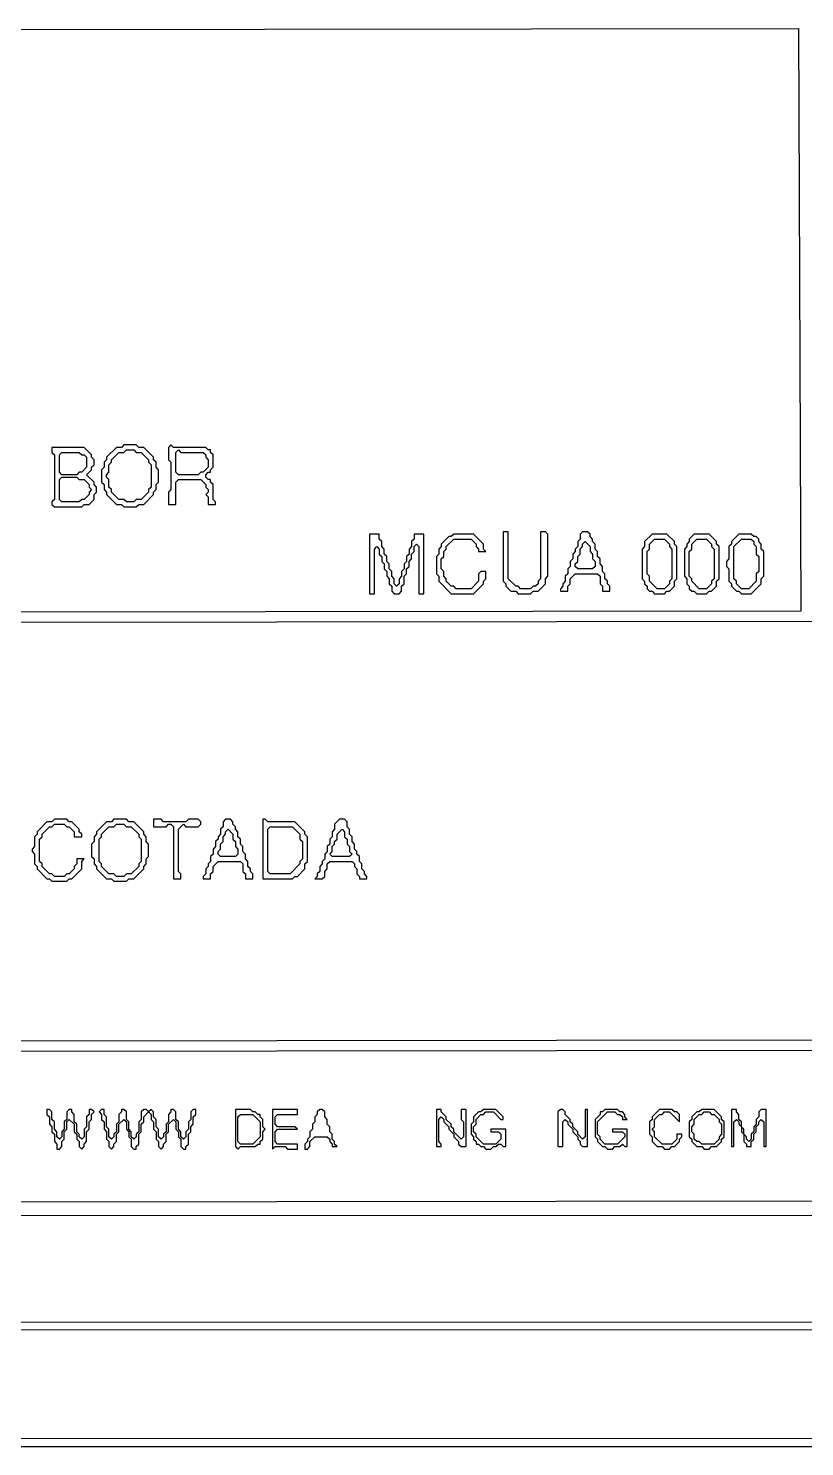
# Model space of a CAD drawing. Extents: x 17 to 323, y -435 to -5.
# Drawn here: x 254.4 to 285.6, y -434.9 to -377.7 of the extents above; entities that cross this region are included whole.
import ezdxf

# ---------------------------------------------------------------- set-up
doc = ezdxf.new("R2010")
doc.units = 0

msp = doc.modelspace()

# ---------------------------------------------------------------- linework, layer by layer
at = {"layer": 'CONTOURS'}
for p, q in [((208.8, -377.8), (285.4, -377.7)), ((285.4, -377.7), (285.5, -401.2)), ((255.3, -394.6), (255.3, -394.8)), ((256.6, -394.6), (255.3, -394.6)), ((256.9, -394.9), (256.6, -394.6)), ((257.9, -394.6), (257.5, -395)), ((258.1, -394.6), (257.9, -394.6)), ((258.2, -394.5), (258.1, -394.6)), ((258.7, -394.5), (258.2, -394.5)), ((258.8, -394.6), (258.7, -394.5)), ((259, -394.6), (258.8, -394.6)), ((259.4, -395), (259, -394.6)), ((260.1, -394.5), (260, -394.6)), ((260, -394.6), (260, -395.1)), ((260.2, -394.6), (260.1, -394.5)), ((261.5, -394.6), (260.2, -394.6)), ((261.6, -394.7), (261.5, -394.6)), ((255.3, -394.8), (255.4, -394.9)), ((255.4, -394.9), (255.4, -396.7)), ((255.6, -394.9), (255.7, -394.8)), ((255.6, -395.6), (255.6, -394.9)), ((255.7, -394.8), (256.4, -394.8)), ((256.4, -394.8), (256.5, -394.9)), ((256.5, -394.9), (256.6, -394.9)), ((256.6, -394.9), (256.7, -395)), ((256.7, -395), (256.7, -395.4)), ((256.9, -395), (256.9, -394.9)), ((257, -395.1), (256.9, -395)), ((257, -395.3), (257, -395.1)), ((257.5, -395.1), (257.4, -395.2)), ((257.4, -395.2), (257.4, -395.4)), ((257.5, -395), (257.5, -395.1)), ((257.6, -395.3), (257.7, -395.2)), ((257.7, -395.1), (258, -394.8)), ((257.7, -395.2), (257.7, -395.1)), ((258, -394.8), (258.2, -394.8)), ((258.2, -394.8), (258.3, -394.7)), ((258.3, -394.7), (258.6, -394.7)), ((258.6, -394.7), (258.7, -394.8)), ((258.7, -394.8), (258.9, -394.8)), ((258.9, -394.8), (259.2, -395.1)), ((259.2, -395.1), (259.2, -395.2)), ((259.2, -395.2), (259.3, -395.3)), ((259.4, -395.1), (259.4, -395)), ((259.5, -395.2), (259.4, -395.1)), ((259.5, -395.4), (259.5, -395.2)), ((260, -395.1), (260.1, -395.2)), ((260.1, -395.2), (260.1, -396.3)), ((260.3, -394.8), (260.4, -394.7)), ((260.3, -395.6), (260.3, -394.8)), ((260.4, -394.7), (260.5, -394.8)), ((260.5, -394.8), (261.4, -394.8)), ((261.4, -394.8), (261.5, -394.9)), ((261.5, -394.9), (261.5, -395)), ((261.5, -395), (261.6, -395.1)), ((261.7, -394.7), (261.6, -394.7)), ((261.6, -395.1), (261.6, -395.4)), ((261.7, -394.8), (261.7, -394.7)), ((261.8, -394.9), (261.7, -394.8)), ((261.8, -395.4), (261.8, -394.9)), ((255.7, -395.7), (255.6, -395.6)), ((255.6, -395.9), (255.7, -395.8)), ((256.3, -395.7), (255.7, -395.7)), ((255.7, -395.8), (256.3, -395.8)), ((256.4, -395.6), (256.3, -395.7)), ((256.3, -395.8), (256.4, -395.9)), ((256.5, -395.6), (256.4, -395.6)), ((256.7, -395.4), (256.5, -395.6)), ((256.7, -395.7), (256.9, -395.5)), ((257, -396), (256.7, -395.7)), ((256.9, -395.4), (257, -395.3)), ((256.9, -395.5), (256.9, -395.4)), ((257.4, -395.4), (257.3, -395.5)), ((257.3, -395.5), (257.3, -396)), ((257.5, -395.7), (257.6, -395.6)), ((257.5, -395.8), (257.5, -395.7)), ((257.6, -395.9), (257.5, -395.8)), ((257.6, -395.6), (257.6, -395.3)), ((259.3, -395.3), (259.3, -396.2)), ((259.6, -395.5), (259.5, -395.4)), ((259.6, -396), (259.6, -395.5)), ((260.4, -395.7), (260.3, -395.6)), ((261.2, -395.7), (260.4, -395.7)), ((261.3, -395.6), (261.2, -395.7)), ((261.4, -395.6), (261.3, -395.6)), ((261.6, -395.4), (261.4, -395.6)), ((261.5, -395.7), (261.6, -395.6)), ((261.5, -395.8), (261.5, -395.7)), ((261.6, -395.9), (261.5, -395.8)), ((261.6, -395.6), (261.7, -395.6)), ((261.7, -395.5), (261.8, -395.4)), ((261.7, -395.6), (261.7, -395.5)), ((255.6, -396.7), (255.6, -395.9)), ((256.4, -395.9), (256.6, -395.9)), ((256.6, -395.9), (256.8, -396.1)), ((256.8, -396.1), (256.8, -396.2)), ((256.8, -396.2), (256.9, -396.3)), ((256.9, -396.3), (256.8, -396.4)), ((257, -396.1), (257, -396)), ((257.1, -396.2), (257, -396.1)), ((257.1, -396.4), (257.1, -396.2)), ((257.3, -396), (257.4, -396.1)), ((257.4, -396.1), (257.4, -396.3)), ((257.4, -396.3), (257.5, -396.4)), ((257.6, -396.2), (257.6, -395.9)), ((257.7, -396.3), (257.6, -396.2)), ((257.7, -396.4), (257.7, -396.3)), ((259.3, -396.2), (259.2, -396.3)), ((259.2, -396.3), (259.2, -396.4)), ((259.4, -396.4), (259.5, -396.3)), ((259.5, -396.1), (259.6, -396)), ((259.5, -396.3), (259.5, -396.1)), ((260.1, -396.3), (260, -396.4)), ((260.3, -396), (260.4, -395.9)), ((260.3, -396.9), (260.3, -396)), ((260.4, -395.9), (261.3, -395.9)), ((261.3, -395.9), (261.5, -396.1)), ((261.5, -396.1), (261.5, -396.2)), ((261.5, -396.2), (261.6, -396.3)), ((261.7, -395.9), (261.6, -395.9)), ((261.6, -396.3), (261.6, -396.4)), ((261.7, -396), (261.7, -395.9)), ((261.8, -396.1), (261.7, -396)), ((261.8, -396.7), (261.8, -396.1)), ((255.4, -396.7), (255.3, -396.8)), ((255.3, -396.8), (255.3, -396.9)), ((255.3, -396.9), (255.4, -397)), ((255.7, -396.8), (255.6, -396.7)), ((256.4, -396.8), (255.7, -396.8)), ((256.5, -396.7), (256.4, -396.8)), ((256.6, -396.7), (256.5, -396.7)), ((256.5, -397), (256.6, -396.9)), ((256.8, -396.5), (256.6, -396.7)), ((256.6, -396.9), (256.8, -396.9)), ((256.8, -396.4), (256.8, -396.5)), ((256.8, -396.9), (257, -396.7)), ((257, -396.5), (257.1, -396.4)), ((257, -396.7), (257, -396.5)), ((257.5, -396.4), (257.5, -396.5)), ((257.5, -396.5), (257.9, -396.9)), ((258, -396.7), (257.7, -396.4)), ((257.9, -396.9), (258.1, -396.9)), ((258.2, -396.7), (258, -396.7)), ((258.1, -396.9), (258.2, -397)), ((258.3, -396.8), (258.2, -396.7)), ((258.6, -396.8), (258.3, -396.8)), ((258.7, -396.7), (258.6, -396.8)), ((258.9, -396.7), (258.7, -396.7)), ((258.7, -397), (258.8, -396.9)), ((258.8, -396.9), (259, -396.9)), ((259.2, -396.4), (258.9, -396.7)), ((259, -396.9), (259.4, -396.5)), ((259.4, -396.5), (259.4, -396.4)), ((260, -396.4), (260, -396.9)), ((260, -396.9), (260.3, -396.9)), ((261.6, -396.4), (261.5, -396.5)), ((261.5, -396.5), (261.6, -396.6)), ((261.6, -396.6), (261.6, -396.9)), ((261.6, -396.9), (261.9, -396.9)), ((261.9, -396.8), (261.8, -396.7)), ((261.9, -396.9), (261.9, -396.8)), ((255.4, -397), (256.5, -397)), ((258.2, -397), (258.7, -397)), ((268.1, -398.1), (268.1, -400.5)), ((268.5, -398.1), (268.1, -398.1)), ((268.5, -398.3), (268.5, -398.1)), ((270.3, -398.1), (269.9, -398.1)), ((269.9, -398.1), (269.9, -398.3)), ((270.3, -400.5), (270.3, -398.1)), ((271.5, -398.1), (271.4, -398.2)), ((272.3, -398.1), (271.5, -398.1)), ((272.7, -398.5), (272.3, -398.1)), ((273.5, -398), (273.5, -400)), ((273.7, -398), (273.5, -398)), ((273.7, -399.9), (273.7, -398)), ((275.2, -398), (275, -398)), ((275, -398), (275, -399.9)), ((275.3, -398.1), (275.2, -398)), ((275.3, -399.8), (275.3, -398.1)), ((276.7, -398), (276.6, -398.1)), ((276.6, -398.1), (276.6, -398.3)), ((276.9, -398), (276.7, -398)), ((277, -398.1), (276.9, -398)), ((277, -398.2), (277, -398.1)), ((279.5, -398.1), (279.2, -398.4)), ((280.1, -398.1), (279.5, -398.1)), ((280.4, -398.4), (280.1, -398.1)), ((281.2, -398.1), (281, -398.3)), ((281.8, -398.1), (281.2, -398.1)), ((282.1, -398.4), (281.8, -398.1)), ((283, -398.1), (282.7, -398.4)), ((283.5, -398.1), (283, -398.1)), ((283.6, -398.2), (283.5, -398.1)), ((268.3, -398.7), (268.4, -398.6)), ((268.4, -398.6), (268.5, -398.7)), ((268.6, -398.4), (268.5, -398.3)), ((268.6, -398.6), (268.6, -398.4)), ((268.7, -398.7), (268.6, -398.6)), ((269.8, -398.6), (269.7, -398.7)), ((269.9, -398.3), (269.8, -398.4)), ((269.8, -398.4), (269.8, -398.6)), ((269.9, -398.6), (270, -398.5)), ((269.9, -398.8), (269.9, -398.6)), ((270, -398.5), (270.1, -398.6)), ((270.1, -398.6), (270.1, -400.5)), ((271, -398.6), (270.9, -398.7)), ((271.3, -398.2), (271, -398.5)), ((271, -398.5), (271, -398.6)), ((271.2, -398.6), (271.5, -398.3)), ((271.2, -398.7), (271.2, -398.6)), ((271.4, -398.2), (271.3, -398.2)), ((271.5, -398.3), (272.2, -398.3)), ((272.2, -398.3), (272.4, -398.5)), ((272.4, -398.5), (272.4, -398.6)), ((272.4, -398.6), (272.5, -398.7)), ((272.7, -398.7), (272.7, -398.5)), ((276.5, -398.6), (276.4, -398.7)), ((276.6, -398.3), (276.5, -398.4)), ((276.5, -398.4), (276.5, -398.6)), ((276.6, -398.7), (276.7, -398.6)), ((276.7, -398.5), (276.8, -398.4)), ((276.7, -398.6), (276.7, -398.5)), ((276.8, -398.4), (277, -398.6)), ((277.1, -398.3), (277, -398.2)), ((277, -398.6), (277, -398.8)), ((277.1, -398.4), (277.1, -398.3)), ((277.2, -398.5), (277.1, -398.4)), ((277.2, -398.7), (277.2, -398.5)), ((279.2, -398.6), (279.1, -398.7)), ((279.2, -398.4), (279.2, -398.6)), ((279.4, -398.5), (279.6, -398.3)), ((279.4, -398.7), (279.4, -398.5)), ((279.6, -398.3), (280, -398.3)), ((280, -398.3), (280.2, -398.5)), ((280.2, -398.5), (280.2, -398.6)), ((280.2, -398.6), (280.3, -398.7)), ((280.4, -398.5), (280.4, -398.4)), ((280.5, -398.6), (280.4, -398.5)), ((280.5, -399.9), (280.5, -398.6)), ((280.9, -398.6), (280.8, -398.7)), ((281, -398.4), (280.9, -398.5)), ((280.9, -398.5), (280.9, -398.6)), ((281, -398.3), (281, -398.4)), ((281.1, -398.5), (281.3, -398.3)), ((281.1, -398.7), (281.1, -398.5)), ((281.3, -398.3), (281.7, -398.3)), ((281.7, -398.3), (281.9, -398.5)), ((281.9, -398.5), (281.9, -398.6)), ((281.9, -398.6), (282, -398.7)), ((282.1, -398.5), (282.1, -398.4)), ((282.2, -398.6), (282.1, -398.5)), ((282.2, -399.9), (282.2, -398.6)), ((282.7, -398.5), (282.6, -398.6)), ((282.6, -398.6), (282.6, -399.1)), ((282.7, -398.4), (282.7, -398.5)), ((282.8, -398.6), (283.1, -398.3)), ((282.8, -399.9), (282.8, -398.6)), ((283.1, -398.3), (283.5, -398.3)), ((283.5, -398.3), (283.6, -398.4)), ((283.7, -398.2), (283.6, -398.2)), ((283.6, -398.4), (283.6, -398.5)), ((283.6, -398.5), (283.7, -398.6)), ((283.8, -398.3), (283.7, -398.2)), ((283.7, -398.6), (283.7, -398.9)), ((283.8, -398.4), (283.8, -398.3)), ((283.9, -398.5), (283.8, -398.4)), ((283.9, -398.7), (283.9, -398.5)), ((268.3, -400.5), (268.3, -398.7)), ((268.5, -398.7), (268.5, -398.9)), ((268.5, -398.9), (268.6, -399)), ((268.6, -399), (268.6, -399.2)), ((268.6, -399.2), (268.7, -399.3)), ((268.7, -398.9), (268.7, -398.7)), ((268.8, -399), (268.7, -398.9)), ((268.8, -399.2), (268.8, -399)), ((268.9, -399.3), (268.8, -399.2)), ((269.6, -399.2), (269.5, -399.3)), ((269.7, -398.9), (269.6, -399)), ((269.6, -399), (269.6, -399.2)), ((269.7, -398.7), (269.7, -398.9)), ((269.7, -399.2), (269.8, -399.1)), ((269.7, -399.4), (269.7, -399.2)), ((269.8, -398.9), (269.9, -398.8)), ((269.8, -399.1), (269.8, -398.9)), ((270.9, -398.9), (270.8, -399)), ((270.8, -399), (270.8, -399.7)), ((270.9, -398.7), (270.9, -398.9)), ((271, -399.1), (271.1, -399)), ((271, -399.5), (271, -399.1)), ((271.1, -398.8), (271.2, -398.7)), ((271.1, -399), (271.1, -398.8)), ((272.5, -398.7), (272.5, -398.8)), ((272.5, -398.8), (272.8, -398.8)), ((272.8, -398.8), (272.7, -398.7)), ((276.3, -399.1), (276.2, -399.2)), ((276.2, -399.2), (276.2, -399.4)), ((276.4, -398.8), (276.3, -398.9)), ((276.3, -398.9), (276.3, -399.1)), ((276.4, -398.7), (276.4, -398.8)), ((276.4, -399.3), (276.5, -399.2)), ((276.5, -399), (276.6, -398.9)), ((276.5, -399.2), (276.5, -399)), ((276.6, -398.9), (276.6, -398.7)), ((277, -398.8), (277.1, -398.9)), ((277.1, -398.9), (277.1, -399.1)), ((277.1, -399.1), (277.2, -399.2)), ((277.3, -398.8), (277.2, -398.7)), ((277.2, -399.2), (277.2, -399.4)), ((277.3, -399), (277.3, -398.8)), ((277.4, -399.1), (277.3, -399)), ((277.4, -399.3), (277.4, -399.1)), ((279.1, -398.7), (279.1, -399.9)), ((279.3, -398.8), (279.4, -398.7)), ((279.3, -399.7), (279.3, -398.8)), ((280.3, -398.7), (280.3, -399.9)), ((280.8, -398.7), (280.8, -399.8)), ((281, -398.8), (281.1, -398.7)), ((281, -399.8), (281, -398.8)), ((282, -398.7), (282, -399.9)), ((282.6, -399.1), (282.5, -399.2)), ((282.5, -399.2), (282.5, -399.4)), ((283.7, -398.9), (283.8, -399)), ((283.8, -399), (283.8, -399.6)), ((284, -398.8), (283.9, -398.7)), ((284, -399.8), (284, -398.8)), ((268.7, -399.3), (268.7, -399.5)), ((268.7, -399.5), (268.8, -399.6)), ((268.8, -399.6), (268.8, -399.8)), ((268.8, -399.8), (268.9, -399.9)), ((268.9, -399.5), (268.9, -399.3)), ((269, -399.6), (268.9, -399.5)), ((269, -399.8), (269, -399.6)), ((269.1, -399.9), (269, -399.8)), ((269.4, -399.8), (269.3, -399.9)), ((269.5, -399.5), (269.4, -399.6)), ((269.4, -399.6), (269.4, -399.8)), ((269.5, -399.3), (269.5, -399.5)), ((269.5, -399.8), (269.6, -399.7)), ((269.5, -400.1), (269.5, -399.8)), ((269.6, -399.5), (269.7, -399.4)), ((269.6, -399.7), (269.6, -399.5)), ((270.8, -399.7), (270.9, -399.8)), ((270.9, -399.8), (270.9, -400)), ((271.1, -399.6), (271, -399.5)), ((271.1, -399.8), (271.1, -399.6)), ((271.2, -399.9), (271.1, -399.8)), ((272.6, -399.6), (272.5, -399.7)), ((272.5, -399.7), (272.5, -400)), ((272.8, -399.6), (272.6, -399.6)), ((272.8, -399.9), (272.8, -399.6)), ((275.2, -399.9), (275.3, -399.8)), ((276.1, -399.7), (276, -399.8)), ((276, -399.8), (276, -400)), ((276.2, -399.4), (276.1, -399.5)), ((276.1, -399.5), (276.1, -399.7)), ((276.2, -399.9), (276.4, -399.7)), ((276.4, -399.4), (276.4, -399.3)), ((276.5, -399.5), (276.4, -399.4)), ((276.4, -399.7), (277.3, -399.7)), ((277.1, -399.5), (276.5, -399.5)), ((277.2, -399.4), (277.1, -399.5)), ((277.3, -399.7), (277.4, -399.8)), ((277.5, -399.4), (277.4, -399.3)), ((277.4, -399.8), (277.4, -400.1)), ((277.5, -399.6), (277.5, -399.4)), ((277.6, -399.7), (277.5, -399.6)), ((277.6, -399.9), (277.6, -399.7)), ((279.4, -399.8), (279.3, -399.7)), ((279.4, -400), (279.4, -399.8)), ((280.8, -399.8), (280.9, -399.9)), ((281.1, -399.9), (281, -399.8)), ((282.5, -399.4), (282.6, -399.5)), ((282.6, -399.5), (282.6, -400)), ((283.8, -399.6), (283.7, -399.7)), ((283.7, -399.7), (283.7, -400)), ((283.9, -399.9), (284, -399.8)), ((268.9, -399.9), (268.9, -400.1)), ((268.9, -400.1), (269, -400.2)), ((269, -400.2), (269, -400.4)), ((269.1, -400.1), (269.1, -399.9)), ((269.2, -400.2), (269.1, -400.1)), ((269.3, -400.1), (269.2, -400.2)), ((269.3, -399.9), (269.3, -400.1)), ((269.4, -400.2), (269.5, -400.1)), ((269.4, -400.4), (269.4, -400.2)), ((270.9, -400), (271.4, -400.5)), ((271.2, -400), (271.2, -399.9)), ((271.4, -400.2), (271.2, -400)), ((271.5, -400.2), (271.4, -400.2)), ((271.6, -400.3), (271.5, -400.2)), ((272.2, -400.3), (271.6, -400.3)), ((272.5, -400), (272.2, -400.3)), ((272.3, -400.5), (272.7, -400.1)), ((272.7, -400), (272.8, -399.9)), ((272.7, -400.1), (272.7, -400)), ((273.5, -400), (273.6, -400.1)), ((273.6, -400.1), (273.6, -400.2)), ((273.6, -400.2), (273.8, -400.4)), ((274, -400.2), (273.7, -399.9)), ((274.1, -400.2), (274, -400.2)), ((274.2, -400.3), (274.1, -400.2)), ((274.6, -400.3), (274.2, -400.3)), ((274.7, -400.2), (274.6, -400.3)), ((274.8, -400.2), (274.7, -400.2)), ((274.9, -400.1), (274.8, -400.2)), ((275, -399.9), (274.9, -400)), ((274.9, -400), (274.9, -400.1)), ((274.9, -400.4), (275.2, -400.1)), ((275.2, -400.1), (275.2, -399.9)), ((275.9, -400.2), (275.8, -400.3)), ((275.8, -400.3), (275.8, -400.4)), ((276, -400), (275.9, -400.1)), ((275.9, -400.1), (275.9, -400.2)), ((276.1, -400.2), (276.2, -400.1)), ((276.1, -400.4), (276.1, -400.2)), ((276.2, -400.1), (276.2, -399.9)), ((277.4, -400.1), (277.5, -400.2)), ((277.5, -400.2), (277.5, -400.4)), ((277.7, -400), (277.6, -399.9)), ((277.7, -400.1), (277.7, -400)), ((277.8, -400.2), (277.7, -400.1)), ((277.8, -400.4), (277.8, -400.2)), ((279.1, -399.9), (279.2, -400)), ((279.2, -400), (279.2, -400.1)), ((279.2, -400.1), (279.3, -400.2)), ((279.3, -400.2), (279.3, -400.3)), ((279.3, -400.3), (279.4, -400.4)), ((279.7, -400.3), (279.4, -400)), ((280, -400.3), (279.7, -400.3)), ((280.2, -400.1), (280, -400.3)), ((280.3, -399.9), (280.2, -400)), ((280.2, -400), (280.2, -400.1)), ((280.2, -400.4), (280.4, -400.2)), ((280.4, -400), (280.5, -399.9)), ((280.4, -400.2), (280.4, -400)), ((280.9, -399.9), (280.9, -400.1)), ((280.9, -400.1), (281, -400.2)), ((281, -400.2), (281, -400.3)), ((281, -400.3), (281.1, -400.4)), ((281.1, -400), (281.1, -399.9)), ((281.4, -400.3), (281.1, -400)), ((281.7, -400.3), (281.4, -400.3)), ((281.9, -400.1), (281.7, -400.3)), ((282, -399.9), (281.9, -400)), ((281.9, -400), (281.9, -400.1)), ((281.9, -400.4), (282.1, -400.2)), ((282.1, -400), (282.2, -399.9)), ((282.1, -400.2), (282.1, -400)), ((282.6, -400), (282.7, -400.1)), ((282.7, -400.1), (282.7, -400.2)), ((282.7, -400.2), (282.9, -400.4)), ((282.9, -400), (282.8, -399.9)), ((282.9, -400.1), (282.9, -400)), ((283.1, -400.3), (282.9, -400.1)), ((283.4, -400.3), (283.1, -400.3)), ((283.7, -400), (283.4, -400.3)), ((283.5, -400.5), (283.9, -400.1)), ((283.9, -400.1), (283.9, -399.9)), ((268.1, -400.5), (268.3, -400.5)), ((269, -400.4), (269.1, -400.5)), ((269.1, -400.5), (269.3, -400.5)), ((269.3, -400.5), (269.4, -400.4)), ((270.1, -400.5), (270.3, -400.5)), ((271.4, -400.5), (272.3, -400.5)), ((273.8, -400.4), (274, -400.4)), ((274, -400.4), (274.1, -400.5)), ((274.1, -400.5), (274.6, -400.5)), ((274.6, -400.5), (274.7, -400.4)), ((274.7, -400.4), (274.9, -400.4)), ((275.8, -400.4), (276.1, -400.4)), ((277.5, -400.4), (277.8, -400.4)), ((279.4, -400.4), (279.5, -400.4)), ((279.5, -400.4), (279.6, -400.5)), ((279.6, -400.5), (280, -400.5)), ((280, -400.5), (280.1, -400.4)), ((280.1, -400.4), (280.2, -400.4)), ((281.1, -400.4), (281.2, -400.4)), ((281.2, -400.4), (281.3, -400.5)), ((281.3, -400.5), (281.7, -400.5)), ((281.7, -400.5), (281.8, -400.4)), ((281.8, -400.4), (281.9, -400.4)), ((282.9, -400.4), (283, -400.4)), ((283, -400.4), (283.1, -400.5)), ((283.1, -400.5), (283.5, -400.5)), ((285.5, -401.2), (208.9, -401.3)), ((208.8, -401.7), (291.3, -401.6)), ((255.1, -409.7), (254.7, -410.1)), ((254.7, -410.1), (254.7, -410.2)), ((254.9, -410.2), (255.2, -409.9)), ((255.3, -409.7), (255.1, -409.7)), ((255.2, -409.9), (255.3, -409.9)), ((255.4, -409.6), (255.3, -409.7)), ((255.3, -409.9), (255.4, -409.8)), ((255.9, -409.6), (255.4, -409.6)), ((255.4, -409.8), (255.8, -409.8)), ((255.8, -409.8), (255.9, -409.9)), ((256, -409.7), (255.9, -409.6)), ((255.9, -409.9), (256, -409.9)), ((256.1, -409.7), (256, -409.7)), ((256, -409.9), (256.2, -410.1)), ((256.4, -410), (256.1, -409.7)), ((256.2, -410.1), (256.2, -410.3)), ((256.4, -410.1), (256.4, -410)), ((256.5, -410.2), (256.4, -410.1)), ((257.5, -409.7), (257.1, -410.1)), ((257.1, -410.1), (257.1, -410.2)), ((257.3, -410.2), (257.6, -409.9)), ((257.7, -409.7), (257.5, -409.7)), ((257.6, -409.9), (257.8, -409.9)), ((257.8, -409.6), (257.7, -409.7)), ((258.3, -409.6), (257.8, -409.6)), ((257.8, -409.9), (257.9, -409.8)), ((257.9, -409.8), (258.2, -409.8)), ((258.2, -409.8), (258.3, -409.9)), ((258.4, -409.7), (258.3, -409.6)), ((258.3, -409.9), (258.5, -409.9)), ((258.6, -409.7), (258.4, -409.7)), ((258.5, -409.9), (258.8, -410.2)), ((259, -410.1), (258.6, -409.7)), ((259, -410.2), (259, -410.1)), ((259.4, -409.6), (259.4, -409.9)), ((259.7, -409.6), (259.4, -409.6)), ((259.4, -409.9), (259.9, -409.9)), ((259.8, -409.7), (259.7, -409.6)), ((260.7, -409.7), (259.8, -409.7)), ((259.9, -409.9), (260, -409.8)), ((260, -409.8), (260.1, -409.8)), ((260.1, -409.8), (260.2, -409.9)), ((260.2, -409.9), (260.2, -412)), ((260.4, -410), (260.6, -409.8)), ((260.4, -411.7), (260.4, -410)), ((260.6, -409.8), (260.7, -409.9)), ((260.8, -409.6), (260.7, -409.7)), ((260.7, -409.9), (261.2, -409.9)), ((261.2, -409.6), (260.8, -409.6)), ((261.3, -409.7), (261.2, -409.6)), ((261.2, -409.9), (261.3, -409.8)), ((261.3, -409.8), (261.3, -409.7)), ((262.2, -409.9), (262.1, -410)), ((262.1, -410), (262.1, -410.2)), ((262.3, -409.6), (262.2, -409.7)), ((262.2, -409.7), (262.2, -409.9)), ((262.5, -409.6), (262.3, -409.6)), ((262.3, -410.1), (262.4, -410)), ((262.3, -410.2), (262.3, -410.1)), ((262.4, -410), (262.6, -410.2)), ((262.6, -409.7), (262.5, -409.6)), ((262.6, -409.8), (262.6, -409.7)), ((262.7, -409.9), (262.6, -409.8)), ((262.7, -410), (262.7, -409.9)), ((262.8, -410.1), (262.7, -410)), ((262.8, -410.3), (262.8, -410.1)), ((263.8, -409.6), (263.8, -412)), ((263.9, -409.6), (263.8, -409.6)), ((264, -409.7), (263.9, -409.6)), ((265.1, -409.7), (264, -409.7)), ((264, -410), (264.1, -409.9)), ((264, -411.7), (264, -410)), ((264.1, -409.9), (265, -409.9)), ((265, -409.9), (265.3, -410.2)), ((265.5, -410.1), (265.1, -409.7)), ((265.5, -410.2), (265.5, -410.1)), ((266.7, -410), (266.6, -410.1)), ((266.6, -410.1), (266.6, -410.3)), ((266.9, -409.6), (266.7, -409.8)), ((266.7, -409.8), (266.7, -410)), ((266.8, -410.2), (267, -410)), ((267.1, -409.6), (266.9, -409.6)), ((267, -410), (267.1, -410.1)), ((267.2, -409.7), (267.1, -409.6)), ((267.1, -410.1), (267.1, -410.3)), ((267.2, -409.9), (267.2, -409.7)), ((267.3, -410), (267.2, -409.9)), ((267.3, -410.2), (267.3, -410)), ((254.7, -410.2), (254.6, -410.3)), ((254.6, -410.3), (254.6, -410.7)), ((254.8, -410.4), (254.9, -410.3)), ((254.8, -411.3), (254.8, -410.4)), ((254.9, -410.3), (254.9, -410.2)), ((256.2, -410.3), (256.5, -410.3)), ((256.5, -410.3), (256.5, -410.2)), ((257, -410.5), (256.9, -410.6)), ((256.9, -410.6), (256.9, -411.1)), ((257.1, -410.2), (257, -410.3)), ((257, -410.3), (257, -410.5)), ((257.2, -410.4), (257.3, -410.3)), ((257.2, -411.3), (257.2, -410.4)), ((257.3, -410.3), (257.3, -410.2)), ((258.8, -410.2), (258.8, -410.3)), ((258.8, -410.3), (258.9, -410.4)), ((258.9, -410.4), (258.9, -411.3)), ((259.1, -410.3), (259, -410.2)), ((259.1, -410.5), (259.1, -410.3)), ((259.2, -410.6), (259.1, -410.5)), ((259.2, -411.1), (259.2, -410.6)), ((262, -410.4), (261.9, -410.5)), ((261.9, -410.5), (261.9, -410.7)), ((262.1, -410.2), (262, -410.3)), ((262, -410.3), (262, -410.4)), ((262.1, -410.6), (262.2, -410.5)), ((262.1, -410.8), (262.1, -410.6)), ((262.2, -410.3), (262.3, -410.2)), ((262.2, -410.5), (262.2, -410.3)), ((262.6, -410.2), (262.6, -410.4)), ((262.6, -410.4), (262.7, -410.5)), ((262.7, -410.5), (262.7, -410.7)), ((262.9, -410.4), (262.8, -410.3)), ((262.9, -410.6), (262.9, -410.4)), ((263, -410.7), (262.9, -410.6)), ((265.3, -410.2), (265.3, -410.4)), ((265.3, -410.4), (265.4, -410.5)), ((265.4, -410.5), (265.4, -411.2)), ((265.6, -410.3), (265.5, -410.2)), ((265.6, -411.3), (265.6, -410.3)), ((266.5, -410.6), (266.4, -410.7)), ((266.6, -410.3), (266.5, -410.4)), ((266.5, -410.4), (266.5, -410.6)), ((266.6, -410.7), (266.7, -410.6)), ((266.7, -410.5), (266.8, -410.4)), ((266.7, -410.6), (266.7, -410.5)), ((266.8, -410.4), (266.8, -410.2)), ((267.1, -410.3), (267.2, -410.4)), ((267.2, -410.4), (267.2, -410.6)), ((267.2, -410.6), (267.3, -410.7)), ((267.4, -410.3), (267.3, -410.2)), ((267.4, -410.5), (267.4, -410.3)), ((267.5, -410.6), (267.4, -410.5)), ((267.5, -410.8), (267.5, -410.6)), ((254.6, -410.7), (254.5, -410.8)), ((254.5, -410.8), (254.5, -410.9)), ((254.5, -410.9), (254.6, -411)), ((254.6, -411), (254.6, -411.4)), ((256.6, -411.2), (256.3, -411.2)), ((256.3, -411.2), (256.3, -411.4)), ((256.5, -411.3), (256.6, -411.2)), ((256.9, -411.1), (257, -411.2)), ((257, -411.2), (257, -411.4)), ((259.1, -411.2), (259.2, -411.1)), ((259.1, -411.4), (259.1, -411.2)), ((261.8, -411), (261.7, -411.1)), ((261.7, -411.1), (261.7, -411.3)), ((261.9, -410.7), (261.8, -410.8)), ((261.8, -410.8), (261.8, -411)), ((262, -410.9), (262.1, -410.8)), ((262, -411), (262, -410.9)), ((262.1, -411.1), (262, -411)), ((262.7, -411.1), (262.1, -411.1)), ((262.7, -410.7), (262.8, -410.8)), ((262.8, -411), (262.7, -411.1)), ((262.8, -410.8), (262.8, -411)), ((263, -410.9), (263, -410.7)), ((263.1, -411), (263, -410.9)), ((263.1, -411.2), (263.1, -411)), ((263.2, -411.3), (263.1, -411.2)), ((265.4, -411.2), (265.3, -411.3)), ((266.3, -411.2), (266.2, -411.3)), ((266.4, -410.9), (266.3, -411)), ((266.3, -411), (266.3, -411.2)), ((266.4, -410.7), (266.4, -410.9)), ((266.5, -411), (266.6, -410.9)), ((266.6, -411.1), (266.5, -411)), ((266.6, -410.9), (266.6, -410.7)), ((267.3, -411.1), (266.6, -411.1)), ((267.3, -410.7), (267.3, -410.9)), ((267.3, -410.9), (267.4, -411)), ((267.4, -411), (267.3, -411.1)), ((267.6, -410.9), (267.5, -410.8)), ((267.6, -411), (267.6, -410.9)), ((267.7, -411.1), (267.6, -411)), ((267.7, -411.3), (267.7, -411.1)), ((254.6, -411.4), (254.7, -411.5)), ((254.7, -411.5), (254.7, -411.6)), ((254.7, -411.6), (255.1, -412)), ((254.9, -411.4), (254.8, -411.3)), ((254.9, -411.5), (254.9, -411.4)), ((255.2, -411.8), (254.9, -411.5)), ((255.3, -411.8), (255.2, -411.8)), ((255.4, -411.9), (255.3, -411.8)), ((255.9, -411.8), (255.8, -411.9)), ((256, -411.8), (255.9, -411.8)), ((256.2, -411.6), (256, -411.8)), ((256.1, -412), (256.5, -411.6)), ((256.3, -411.4), (256.2, -411.5)), ((256.2, -411.5), (256.2, -411.6)), ((256.5, -411.6), (256.5, -411.3)), ((257, -411.4), (257.1, -411.5)), ((257.1, -411.5), (257.1, -411.6)), ((257.1, -411.6), (257.5, -412)), ((257.3, -411.4), (257.2, -411.3)), ((257.3, -411.5), (257.3, -411.4)), ((257.6, -411.8), (257.3, -411.5)), ((257.8, -411.8), (257.6, -411.8)), ((257.9, -411.9), (257.8, -411.8)), ((258.3, -411.8), (258.2, -411.9)), ((258.5, -411.8), (258.3, -411.8)), ((258.8, -411.5), (258.5, -411.8)), ((258.6, -412), (259, -411.6)), ((258.9, -411.3), (258.8, -411.4)), ((258.8, -411.4), (258.8, -411.5)), ((259, -411.5), (259.1, -411.4)), ((259, -411.6), (259, -411.5)), ((260.5, -411.8), (260.4, -411.7)), ((260.5, -412), (260.5, -411.8)), ((261.5, -411.8), (261.4, -411.9)), ((261.6, -411.5), (261.5, -411.6)), ((261.5, -411.6), (261.5, -411.8)), ((261.7, -411.3), (261.6, -411.4)), ((261.6, -411.4), (261.6, -411.5)), ((261.7, -411.8), (261.8, -411.7)), ((261.7, -412), (261.7, -411.8)), ((261.8, -411.5), (262, -411.3)), ((261.8, -411.7), (261.8, -411.5)), ((262, -411.3), (262.9, -411.3)), ((262.9, -411.3), (263, -411.4)), ((263, -411.4), (263, -411.7)), ((263, -411.7), (263.1, -411.8)), ((263.1, -411.8), (263.1, -412)), ((263.2, -411.5), (263.2, -411.3)), ((263.3, -411.6), (263.2, -411.5)), ((263.3, -411.7), (263.3, -411.6)), ((263.4, -411.8), (263.3, -411.7)), ((263.4, -412), (263.4, -411.8)), ((264.1, -411.8), (264, -411.7)), ((264.9, -411.8), (264.1, -411.8)), ((265.3, -411.4), (264.9, -411.8)), ((265.2, -411.9), (265.5, -411.6)), ((265.3, -411.3), (265.3, -411.4)), ((265.5, -411.4), (265.6, -411.3)), ((265.5, -411.6), (265.5, -411.4)), ((266.1, -411.7), (266, -411.8)), ((266, -411.8), (266, -411.9)), ((266.2, -411.4), (266.1, -411.5)), ((266.1, -411.5), (266.1, -411.7)), ((266.2, -411.3), (266.2, -411.4)), ((266.3, -411.7), (266.4, -411.6)), ((266.3, -411.9), (266.3, -411.7)), ((266.4, -411.4), (266.5, -411.3)), ((266.4, -411.6), (266.4, -411.4)), ((266.5, -411.3), (267.4, -411.3)), ((267.4, -411.3), (267.5, -411.4)), ((267.5, -411.4), (267.5, -411.5)), ((267.5, -411.5), (267.6, -411.6)), ((267.6, -411.6), (267.6, -411.8)), ((267.6, -411.8), (267.7, -411.9)), ((267.8, -411.4), (267.7, -411.3)), ((267.8, -411.6), (267.8, -411.4)), ((267.9, -411.7), (267.8, -411.6)), ((267.9, -411.8), (267.9, -411.7)), ((268, -411.9), (267.9, -411.8)), ((255.1, -412), (255.2, -412)), ((255.2, -412), (255.3, -412.1)), ((255.3, -412.1), (255.9, -412.1)), ((255.8, -411.9), (255.4, -411.9)), ((255.9, -412.1), (256, -412)), ((256, -412), (256.1, -412)), ((257.5, -412), (257.7, -412)), ((257.7, -412), (257.8, -412.1)), ((257.8, -412.1), (258.3, -412.1)), ((258.2, -411.9), (257.9, -411.9)), ((258.3, -412.1), (258.4, -412)), ((258.4, -412), (258.6, -412)), ((260.2, -412), (260.5, -412)), ((261.4, -411.9), (261.4, -412)), ((261.4, -412), (261.7, -412)), ((263.1, -412), (263.4, -412)), ((263.8, -412), (265, -412)), ((265, -412), (265.1, -411.9)), ((265.1, -411.9), (265.2, -411.9)), ((266, -411.9), (265.9, -412)), ((265.9, -412), (266.2, -412)), ((266.2, -412), (266.3, -411.9)), ((267.7, -411.9), (267.7, -412)), ((267.7, -412), (268, -412)), ((268, -412), (268, -411.9)), ((291.4, -418.5), (208.9, -418.6)), ((208.8, -419), (291.3, -418.9)), ((255.1, -421.3), (255.1, -421.5)), ((255.2, -421.3), (255.1, -421.3)), ((255.1, -421.5), (255.2, -421.6)), ((255.3, -421.4), (255.2, -421.3)), ((255.3, -421.7), (255.3, -421.4)), ((256, -421.3), (255.9, -421.4)), ((255.9, -421.4), (255.9, -421.7)), ((256.1, -421.3), (256, -421.3)), ((256.1, -421.4), (256.1, -421.3)), ((256.2, -421.5), (256.1, -421.4)), ((256.2, -421.8), (256.2, -421.5)), ((256.8, -421.5), (256.7, -421.6)), ((256.9, -421.3), (256.8, -421.3)), ((256.8, -421.3), (256.8, -421.5)), ((257, -421.4), (256.9, -421.3)), ((256.9, -421.5), (257, -421.4)), ((256.9, -421.7), (256.9, -421.5)), ((257.3, -421.3), (257.2, -421.4)), ((257.2, -421.4), (257.3, -421.5)), ((257.4, -421.3), (257.3, -421.3)), ((257.3, -421.5), (257.3, -421.7)), ((257.4, -421.5), (257.4, -421.3)), ((257.5, -421.6), (257.4, -421.5)), ((258.1, -421.4), (258, -421.5)), ((258, -421.5), (258, -421.8)), ((258.2, -421.3), (258.1, -421.3)), ((258.1, -421.3), (258.1, -421.4)), ((258.3, -421.4), (258.2, -421.3)), ((258.3, -421.7), (258.3, -421.4)), ((259, -421.3), (258.9, -421.4)), ((258.9, -421.4), (258.9, -421.7)), ((259.1, -421.3), (259, -421.3)), ((259, -421.6), (259.2, -421.4)), ((259.2, -421.4), (259.1, -421.3)), ((259.3, -421.3), (259.2, -421.4)), ((259.2, -421.4), (259.3, -421.5)), ((259.4, -421.4), (259.3, -421.3)), ((259.3, -421.5), (259.3, -421.7)), ((259.4, -421.6), (259.4, -421.4)), ((260.1, -421.4), (260, -421.5)), ((260, -421.5), (260, -421.8)), ((260.2, -421.3), (260.1, -421.3)), ((260.1, -421.3), (260.1, -421.4)), ((260.3, -421.4), (260.2, -421.3)), ((260.3, -421.7), (260.3, -421.4)), ((261, -421.3), (260.9, -421.4)), ((260.9, -421.4), (260.9, -421.7)), ((261.1, -421.3), (261, -421.3)), ((261, -421.6), (261.1, -421.5)), ((261.1, -421.5), (261.1, -421.3)), ((262.7, -421.3), (262.7, -422.8)), ((263.3, -421.3), (262.7, -421.3)), ((262.8, -421.6), (262.9, -421.5)), ((262.9, -421.5), (263.4, -421.5)), ((263.4, -421.4), (263.3, -421.3)), ((263.5, -421.4), (263.4, -421.4)), ((263.4, -421.5), (263.7, -421.8)), ((263.6, -421.5), (263.5, -421.4)), ((263.7, -421.5), (263.6, -421.5)), ((263.7, -421.6), (263.7, -421.5)), ((264.2, -421.3), (264.2, -422.9)), ((265.2, -421.3), (264.2, -421.3)), ((264.3, -421.6), (264.4, -421.5)), ((264.4, -421.5), (265.2, -421.5)), ((265.2, -421.5), (265.2, -421.3)), ((266, -421.5), (265.9, -421.6)), ((266.1, -421.3), (266, -421.4)), ((266, -421.4), (266, -421.5)), ((266.2, -421.3), (266.1, -421.3)), ((266.3, -421.4), (266.2, -421.3)), ((266.3, -421.6), (266.3, -421.4)), ((270.8, -421.3), (270.8, -422.8)), ((271, -421.3), (270.8, -421.3)), ((271, -421.4), (271, -421.3)), ((271.2, -421.6), (271, -421.4)), ((272, -421.3), (271.8, -421.3)), ((271.8, -421.3), (271.8, -421.7)), ((272, -422.8), (272, -421.3)), ((272.5, -421.4), (272.3, -421.6)), ((272.4, -421.7), (272.6, -421.5)), ((272.6, -421.4), (272.5, -421.4)), ((272.7, -421.3), (272.6, -421.4)), ((272.6, -421.5), (272.7, -421.5)), ((273.2, -421.3), (272.7, -421.3)), ((272.7, -421.5), (272.8, -421.4)), ((272.8, -421.4), (273.1, -421.4)), ((273.1, -421.4), (273.4, -421.7)), ((273.5, -421.6), (273.2, -421.3)), ((275.8, -421.3), (275.7, -421.4)), ((275.7, -421.4), (275.7, -422.8)), ((275.9, -421.3), (275.8, -421.3)), ((276, -421.4), (275.9, -421.3)), ((276, -421.5), (276, -421.4)), ((276.2, -421.7), (276, -421.5)), ((276.9, -421.3), (276.8, -421.3)), ((276.8, -421.3), (276.8, -422.4)), ((276.9, -422.8), (276.9, -421.3)), ((277.4, -421.5), (277.2, -421.7)), ((277.3, -421.8), (277.7, -421.4)), ((277.4, -421.4), (277.4, -421.5)), ((277.5, -421.4), (277.4, -421.4)), ((277.6, -421.3), (277.5, -421.4)), ((278.1, -421.3), (277.6, -421.3)), ((277.7, -421.4), (278, -421.4)), ((278, -421.4), (278.1, -421.5)), ((278.2, -421.4), (278.1, -421.3)), ((278.1, -421.5), (278.2, -421.5)), ((278.3, -421.4), (278.2, -421.4)), ((278.2, -421.5), (278.3, -421.6)), ((278.4, -421.5), (278.3, -421.4)), ((278.4, -421.6), (278.4, -421.5)), ((279.8, -421.3), (279.5, -421.6)), ((279.6, -421.7), (279.8, -421.5)), ((280.3, -421.3), (279.8, -421.3)), ((279.8, -421.5), (279.9, -421.5)), ((279.9, -421.5), (280, -421.4)), ((280, -421.4), (280.2, -421.4)), ((280.2, -421.4), (280.6, -421.8)), ((280.4, -421.4), (280.3, -421.3)), ((280.5, -421.4), (280.4, -421.4)), ((280.6, -421.5), (280.5, -421.4)), ((280.6, -421.8), (280.6, -421.5)), ((281.3, -421.4), (281.1, -421.6)), ((281.2, -421.7), (281.4, -421.5)), ((281.4, -421.4), (281.3, -421.4)), ((281.5, -421.3), (281.4, -421.4)), ((281.4, -421.5), (281.5, -421.5)), ((282, -421.3), (281.5, -421.3)), ((281.5, -421.5), (281.6, -421.4)), ((281.6, -421.4), (281.8, -421.4)), ((281.8, -421.4), (281.9, -421.5)), ((281.9, -421.5), (282, -421.5)), ((282.3, -421.6), (282, -421.3)), ((282, -421.5), (282.2, -421.7)), ((282.7, -421.3), (282.7, -422.8)), ((282.9, -421.3), (282.7, -421.3)), ((282.9, -421.4), (282.9, -421.3)), ((283, -421.5), (282.9, -421.4)), ((283, -421.7), (283, -421.5)), ((283.9, -421.3), (283.8, -421.4)), ((283.8, -421.4), (283.8, -421.6)), ((284.1, -421.3), (283.9, -421.3)), ((284.1, -422.8), (284.1, -421.3)), ((255.2, -421.6), (255.2, -421.9)), ((255.2, -421.9), (255.3, -422)), ((255.4, -421.8), (255.3, -421.7)), ((255.3, -422), (255.3, -422.2)), ((255.4, -422.1), (255.4, -421.8)), ((255.5, -422.2), (255.4, -422.1)), ((255.8, -422.1), (255.7, -422.2)), ((255.9, -421.7), (255.8, -421.8)), ((255.8, -421.8), (255.8, -422.1)), ((255.8, -422.2), (255.9, -422.1)), ((255.9, -421.8), (256, -421.7)), ((255.9, -422.1), (255.9, -421.8)), ((256, -421.7), (256.2, -421.9)), ((256.3, -421.9), (256.2, -421.8)), ((256.2, -421.9), (256.2, -422.2)), ((256.3, -422.2), (256.3, -421.9)), ((256.7, -422), (256.6, -422.1)), ((256.6, -422.1), (256.6, -422.4)), ((256.7, -421.6), (256.7, -422)), ((256.7, -422.2), (256.8, -422.1)), ((256.8, -421.8), (256.9, -421.7)), ((256.8, -422.1), (256.8, -421.8)), ((257.3, -421.7), (257.4, -421.8)), ((257.4, -421.8), (257.4, -422.1)), ((257.4, -422.1), (257.5, -422.2)), ((257.5, -422), (257.5, -421.6)), ((257.6, -422.1), (257.5, -422)), ((257.6, -422.4), (257.6, -422.1)), ((258, -421.8), (257.9, -421.9)), ((257.9, -421.9), (257.9, -422.2)), ((258, -421.9), (258.2, -421.7)), ((258, -422.2), (258, -421.9)), ((258.2, -421.7), (258.3, -421.8)), ((258.4, -421.8), (258.3, -421.7)), ((258.3, -421.8), (258.3, -422.1)), ((258.3, -422.1), (258.4, -422.2)), ((258.4, -422.1), (258.4, -421.8)), ((258.5, -422.2), (258.4, -422.1)), ((258.9, -421.7), (258.8, -421.8)), ((258.8, -421.8), (258.8, -422.2)), ((258.9, -421.9), (259, -421.8)), ((258.9, -422.2), (258.9, -421.9)), ((259, -421.8), (259, -421.6)), ((259.3, -421.7), (259.4, -421.8)), ((259.5, -421.7), (259.4, -421.6)), ((259.4, -421.8), (259.4, -422.1)), ((259.4, -422.1), (259.5, -422.2)), ((259.5, -422), (259.5, -421.7)), ((259.6, -422.1), (259.5, -422)), ((259.6, -422.4), (259.6, -422.1)), ((260, -421.8), (259.9, -421.9)), ((259.9, -421.9), (259.9, -422.2)), ((260, -421.9), (260.2, -421.7)), ((260, -422.2), (260, -421.9)), ((260.2, -421.7), (260.3, -421.8)), ((260.4, -421.8), (260.3, -421.7)), ((260.3, -421.8), (260.3, -422.1)), ((260.3, -422.1), (260.4, -422.2)), ((260.4, -422.1), (260.4, -421.8)), ((260.5, -422.2), (260.4, -422.1)), ((260.8, -422.1), (260.7, -422.2)), ((260.9, -421.7), (260.8, -421.8)), ((260.8, -421.8), (260.8, -422.1)), ((260.9, -422), (261, -421.9)), ((260.9, -422.2), (260.9, -422)), ((261, -421.9), (261, -421.6)), ((262.8, -422.6), (262.8, -421.6)), ((263.8, -421.7), (263.7, -421.6)), ((263.7, -421.8), (263.7, -422.4)), ((263.8, -422), (263.8, -421.7)), ((263.9, -422.1), (263.8, -422)), ((263.8, -422.2), (263.9, -422.1)), ((264.3, -421.9), (264.3, -421.6)), ((264.4, -422), (264.3, -421.9)), ((264.3, -422.2), (264.4, -422.1)), ((265.1, -422), (264.4, -422)), ((264.4, -422.1), (265.2, -422.1)), ((265.2, -422.1), (265.1, -422)), ((265.8, -422.1), (265.7, -422.2)), ((265.9, -421.8), (265.8, -421.9)), ((265.8, -421.9), (265.8, -422.1)), ((265.9, -421.6), (265.9, -421.8)), ((266.4, -421.7), (266.3, -421.6)), ((266.4, -421.9), (266.4, -421.7)), ((266.5, -422), (266.4, -421.9)), ((266.5, -422.2), (266.5, -422)), ((270.9, -421.7), (271, -421.6)), ((270.9, -422.6), (270.9, -421.7)), ((271, -421.6), (271.1, -421.7)), ((271.1, -421.7), (271.1, -421.8)), ((271.1, -421.8), (271.3, -422)), ((271.2, -421.7), (271.2, -421.6)), ((271.4, -421.9), (271.2, -421.7)), ((271.3, -422), (271.3, -422.1)), ((271.3, -422.1), (271.5, -422.3)), ((271.4, -422), (271.4, -421.9)), ((271.5, -422.1), (271.4, -422)), ((271.5, -422.2), (271.5, -422.1)), ((271.8, -421.7), (271.9, -421.8)), ((271.9, -421.8), (271.9, -422.4)), ((272.3, -421.8), (272.2, -421.9)), ((272.2, -421.9), (272.2, -422.3)), ((272.3, -421.6), (272.3, -421.8)), ((272.3, -422), (272.4, -421.9)), ((272.3, -422.2), (272.3, -422)), ((272.4, -421.9), (272.4, -421.7)), ((273.6, -422.1), (273, -422.1)), ((273, -422.1), (273, -422.2)), ((273.4, -421.7), (273.5, -421.7)), ((273.5, -421.7), (273.5, -421.6)), ((273.6, -422.8), (273.6, -422.1)), ((275.9, -421.8), (276, -421.7)), ((275.9, -422.8), (275.9, -421.8)), ((276, -421.7), (276.1, -421.8)), ((276.1, -421.8), (276.1, -421.9)), ((276.1, -421.9), (276.3, -422.1)), ((276.2, -421.8), (276.2, -421.7)), ((276.3, -421.9), (276.2, -421.8)), ((276.3, -422), (276.3, -421.9)), ((276.5, -422.2), (276.3, -422)), ((276.3, -422.1), (276.3, -422.2)), ((277.2, -421.7), (277.2, -422.4)), ((277.3, -422.3), (277.3, -421.8)), ((278.5, -422.1), (277.9, -422.1)), ((277.9, -422.1), (277.9, -422.2)), ((278.3, -421.6), (278.3, -421.7)), ((278.3, -421.7), (278.5, -421.7)), ((278.5, -421.7), (278.4, -421.6)), ((278.5, -422.8), (278.5, -422.1)), ((279.5, -421.7), (279.4, -421.8)), ((279.4, -421.8), (279.4, -422.3)), ((279.5, -421.6), (279.5, -421.7)), ((279.5, -422.1), (279.6, -422)), ((279.6, -422.2), (279.5, -422.1)), ((279.6, -422), (279.6, -421.7)), ((281.1, -421.7), (281, -421.8)), ((281, -421.8), (281, -422.4)), ((281.1, -421.6), (281.1, -421.7)), ((281.1, -422), (281.2, -421.9)), ((281.1, -422.2), (281.1, -422)), ((281.2, -421.9), (281.2, -421.7)), ((282.2, -421.7), (282.2, -421.8)), ((282.2, -421.8), (282.3, -421.9)), ((282.3, -421.7), (282.3, -421.6)), ((282.4, -421.8), (282.3, -421.7)), ((282.3, -421.9), (282.3, -422.3)), ((282.4, -422.4), (282.4, -421.8)), ((282.8, -421.8), (282.9, -421.7)), ((282.8, -422.8), (282.8, -421.8)), ((282.9, -421.7), (283, -421.8)), ((283.1, -421.8), (283, -421.7)), ((283, -421.8), (283, -421.9)), ((283, -421.9), (283.1, -422)), ((283.1, -422), (283.1, -421.8)), ((283.1, -422), (283.1, -422.2)), ((283.2, -422.1), (283.1, -422)), ((283.2, -422.3), (283.2, -422.1)), ((283.7, -421.9), (283.6, -422)), ((283.6, -422), (283.6, -422.2)), ((283.8, -421.6), (283.7, -421.7)), ((283.7, -421.7), (283.7, -421.9)), ((283.7, -422), (283.8, -421.9)), ((283.7, -422.2), (283.7, -422)), ((283.8, -421.8), (283.9, -421.7)), ((283.8, -421.9), (283.8, -421.8)), ((283.9, -421.7), (284, -421.8)), ((284, -421.8), (284, -422.8)), ((255.3, -422.2), (255.4, -422.3)), ((255.4, -422.3), (255.4, -422.6)), ((255.4, -422.6), (255.5, -422.7)), ((255.5, -422.4), (255.5, -422.2)), ((255.6, -422.5), (255.5, -422.4)), ((255.5, -422.7), (255.5, -422.9)), ((255.7, -422.4), (255.6, -422.5)), ((255.7, -422.2), (255.7, -422.4)), ((255.7, -422.6), (255.8, -422.5)), ((255.7, -422.8), (255.7, -422.6)), ((255.8, -422.5), (255.8, -422.2)), ((256.2, -422.2), (256.3, -422.3)), ((256.4, -422.3), (256.3, -422.2)), ((256.3, -422.3), (256.3, -422.5)), ((256.3, -422.5), (256.4, -422.6)), ((256.4, -422.4), (256.4, -422.3)), ((256.5, -422.5), (256.4, -422.4)), ((256.4, -422.6), (256.4, -422.8)), ((256.6, -422.4), (256.5, -422.5)), ((256.6, -422.7), (256.7, -422.6)), ((256.6, -422.8), (256.6, -422.7)), ((256.7, -422.6), (256.7, -422.2)), ((257.5, -422.2), (257.5, -422.5)), ((257.5, -422.5), (257.6, -422.6)), ((257.7, -422.5), (257.6, -422.4)), ((257.6, -422.6), (257.6, -422.8)), ((257.8, -422.4), (257.7, -422.5)), ((257.9, -422.2), (257.8, -422.3)), ((257.8, -422.3), (257.8, -422.4)), ((257.8, -422.7), (257.9, -422.6)), ((257.8, -422.8), (257.8, -422.7)), ((257.9, -422.3), (258, -422.2)), ((257.9, -422.6), (257.9, -422.3)), ((258.4, -422.2), (258.4, -422.4)), ((258.4, -422.4), (258.5, -422.5)), ((258.5, -422.4), (258.5, -422.2)), ((258.6, -422.5), (258.5, -422.4)), ((258.5, -422.5), (258.5, -422.8)), ((258.7, -422.4), (258.6, -422.5)), ((258.8, -422.2), (258.7, -422.3)), ((258.7, -422.3), (258.7, -422.4)), ((258.7, -422.8), (258.8, -422.7)), ((258.8, -422.3), (258.9, -422.2)), ((258.8, -422.7), (258.8, -422.3)), ((259.5, -422.2), (259.5, -422.5)), ((259.5, -422.5), (259.6, -422.6)), ((259.7, -422.5), (259.6, -422.4)), ((259.6, -422.6), (259.6, -422.8)), ((259.8, -422.4), (259.7, -422.5)), ((259.9, -422.2), (259.8, -422.3)), ((259.8, -422.3), (259.8, -422.4)), ((259.8, -422.7), (259.9, -422.6)), ((259.8, -422.8), (259.8, -422.7)), ((259.9, -422.3), (260, -422.2)), ((259.9, -422.6), (259.9, -422.3)), ((260.4, -422.2), (260.4, -422.4)), ((260.4, -422.4), (260.5, -422.5)), ((260.5, -422.4), (260.5, -422.2)), ((260.6, -422.5), (260.5, -422.4)), ((260.5, -422.5), (260.5, -422.8)), ((260.7, -422.4), (260.6, -422.5)), ((260.7, -422.2), (260.7, -422.4)), ((260.7, -422.8), (260.8, -422.7)), ((260.8, -422.3), (260.9, -422.2)), ((260.8, -422.7), (260.8, -422.3)), ((262.9, -422.7), (262.8, -422.6)), ((263.4, -422.7), (262.9, -422.7)), ((263.7, -422.4), (263.4, -422.7)), ((263.5, -422.8), (263.6, -422.7)), ((263.6, -422.7), (263.7, -422.7)), ((263.7, -422.6), (263.8, -422.5)), ((263.7, -422.7), (263.7, -422.6)), ((263.8, -422.5), (263.8, -422.2)), ((264.3, -422.6), (264.3, -422.2)), ((264.4, -422.7), (264.3, -422.6)), ((265.2, -422.7), (264.4, -422.7)), ((265.2, -422.9), (265.2, -422.7)), ((265.6, -422.6), (265.5, -422.7)), ((265.5, -422.7), (265.5, -422.9)), ((265.7, -422.4), (265.6, -422.5)), ((265.6, -422.5), (265.6, -422.6)), ((265.7, -422.2), (265.7, -422.4)), ((265.7, -422.6), (265.9, -422.4)), ((265.7, -422.8), (265.7, -422.6)), ((265.9, -422.4), (266.4, -422.4)), ((266.4, -422.4), (266.5, -422.5)), ((266.6, -422.3), (266.5, -422.2)), ((266.5, -422.5), (266.5, -422.6)), ((266.5, -422.6), (266.6, -422.7)), ((266.6, -422.5), (266.6, -422.3)), ((266.7, -422.6), (266.6, -422.5)), ((266.6, -422.7), (266.6, -422.8)), ((266.7, -422.7), (266.7, -422.6)), ((266.8, -422.8), (266.7, -422.7)), ((271, -422.7), (270.9, -422.6)), ((271, -422.8), (271, -422.7)), ((271.8, -422.5), (271.5, -422.2)), ((271.5, -422.3), (271.5, -422.4)), ((271.5, -422.4), (271.7, -422.6)), ((271.7, -422.6), (271.7, -422.7)), ((271.7, -422.7), (271.8, -422.8)), ((271.9, -422.4), (271.8, -422.5)), ((272.2, -422.3), (272.3, -422.4)), ((272.4, -422.3), (272.3, -422.2)), ((272.3, -422.4), (272.3, -422.5)), ((272.3, -422.5), (272.4, -422.6)), ((272.4, -422.4), (272.4, -422.3)), ((272.7, -422.7), (272.4, -422.4)), ((272.4, -422.6), (272.4, -422.7)), ((272.4, -422.7), (272.5, -422.7)), ((272.5, -422.7), (272.6, -422.8)), ((273.2, -422.7), (272.7, -422.7)), ((273, -422.2), (273.3, -422.2)), ((273.4, -422.5), (273.2, -422.7)), ((273.2, -422.8), (273.3, -422.7)), ((273.3, -422.2), (273.4, -422.3)), ((273.3, -422.7), (273.4, -422.7)), ((273.4, -422.3), (273.4, -422.5)), ((273.4, -422.7), (273.5, -422.8)), ((276.3, -422.2), (276.5, -422.4)), ((276.5, -422.3), (276.5, -422.2)), ((276.7, -422.5), (276.5, -422.3)), ((276.5, -422.4), (276.5, -422.5)), ((276.5, -422.5), (276.6, -422.6)), ((276.6, -422.6), (276.6, -422.7)), ((276.6, -422.7), (276.7, -422.8)), ((276.8, -422.4), (276.7, -422.5)), ((277.2, -422.4), (277.3, -422.5)), ((277.4, -422.4), (277.3, -422.3)), ((277.3, -422.5), (277.3, -422.6)), ((277.3, -422.6), (277.5, -422.8)), ((277.4, -422.5), (277.4, -422.4)), ((277.6, -422.7), (277.4, -422.5)), ((278.1, -422.7), (277.6, -422.7)), ((277.9, -422.2), (278.3, -422.2)), ((278.4, -422.4), (278.1, -422.7)), ((278.2, -422.8), (278.3, -422.7)), ((278.3, -422.2), (278.4, -422.3)), ((278.3, -422.7), (278.4, -422.8)), ((278.4, -422.3), (278.4, -422.4)), ((279.4, -422.3), (279.5, -422.4)), ((279.5, -422.4), (279.5, -422.6)), ((279.5, -422.6), (279.7, -422.8)), ((279.6, -422.4), (279.6, -422.2)), ((279.9, -422.7), (279.6, -422.4)), ((280.3, -422.7), (279.9, -422.7)), ((280.5, -422.5), (280.3, -422.7)), ((280.4, -422.8), (280.6, -422.6)), ((280.7, -422.3), (280.5, -422.3)), ((280.5, -422.3), (280.5, -422.5)), ((280.6, -422.5), (280.7, -422.4)), ((280.6, -422.6), (280.6, -422.5)), ((280.7, -422.4), (280.7, -422.3)), ((281, -422.4), (281.1, -422.5)), ((281.2, -422.3), (281.1, -422.2)), ((281.1, -422.5), (281.1, -422.6)), ((281.1, -422.6), (281.3, -422.8)), ((281.2, -422.5), (281.2, -422.3)), ((281.3, -422.6), (281.2, -422.5)), ((281.4, -422.6), (281.3, -422.6)), ((281.5, -422.7), (281.4, -422.6)), ((282, -422.7), (281.5, -422.7)), ((282.2, -422.5), (282, -422.7)), ((282.1, -422.8), (282.3, -422.6)), ((282.3, -422.3), (282.2, -422.4)), ((282.2, -422.4), (282.2, -422.5)), ((282.3, -422.5), (282.4, -422.4)), ((282.3, -422.6), (282.3, -422.5)), ((283.1, -422.2), (283.2, -422.3)), ((283.2, -422.3), (283.2, -422.6)), ((283.3, -422.4), (283.2, -422.3)), ((283.2, -422.6), (283.3, -422.7)), ((283.3, -422.5), (283.3, -422.4)), ((283.4, -422.6), (283.3, -422.5)), ((283.3, -422.7), (283.3, -422.8)), ((283.5, -422.5), (283.4, -422.6)), ((283.6, -422.2), (283.5, -422.3)), ((283.5, -422.3), (283.5, -422.5)), ((283.5, -422.6), (283.6, -422.5)), ((283.5, -422.8), (283.5, -422.6)), ((283.6, -422.3), (283.7, -422.2)), ((283.6, -422.5), (283.6, -422.3)), ((255.5, -422.9), (255.6, -422.9)), ((255.6, -422.9), (255.7, -422.8)), ((256.4, -422.8), (256.5, -422.9)), ((256.5, -422.9), (256.6, -422.8)), ((257.6, -422.8), (257.7, -422.9)), ((257.7, -422.9), (257.8, -422.8)), ((258.5, -422.8), (258.6, -422.9)), ((258.6, -422.9), (258.7, -422.9)), ((258.7, -422.9), (258.7, -422.8)), ((259.6, -422.8), (259.7, -422.9)), ((259.7, -422.9), (259.8, -422.8)), ((260.5, -422.8), (260.6, -422.9)), ((260.6, -422.9), (260.7, -422.9)), ((260.7, -422.9), (260.7, -422.8)), ((262.7, -422.8), (262.8, -422.9)), ((262.8, -422.9), (262.9, -422.8)), ((262.9, -422.8), (263.5, -422.8)), ((264.2, -422.9), (264.3, -422.8)), ((264.3, -422.8), (264.7, -422.8)), ((264.7, -422.8), (264.8, -422.9)), ((264.8, -422.9), (265.2, -422.9)), ((265.5, -422.9), (265.6, -422.9)), ((265.6, -422.9), (265.7, -422.8)), ((266.6, -422.8), (266.8, -422.8)), ((270.8, -422.8), (271, -422.8)), ((271.8, -422.8), (272, -422.8)), ((272.6, -422.8), (272.7, -422.8)), ((272.7, -422.8), (272.8, -422.9)), ((272.8, -422.9), (273, -422.9)), ((273, -422.9), (273.1, -422.8)), ((273.1, -422.8), (273.2, -422.8)), ((273.5, -422.8), (273.6, -422.8)), ((275.7, -422.8), (275.9, -422.8)), ((276.7, -422.8), (276.9, -422.8)), ((277.5, -422.8), (277.6, -422.8)), ((277.6, -422.8), (277.7, -422.9)), ((277.7, -422.9), (277.9, -422.9)), ((277.9, -422.9), (278, -422.8)), ((278, -422.8), (278.2, -422.8)), ((278.4, -422.8), (278.5, -422.8)), ((279.7, -422.8), (279.9, -422.8)), ((279.9, -422.8), (280, -422.9)), ((280, -422.9), (280.2, -422.9)), ((280.2, -422.9), (280.3, -422.8)), ((280.3, -422.8), (280.4, -422.8)), ((281.3, -422.8), (281.5, -422.8)), ((281.5, -422.8), (281.6, -422.9)), ((281.6, -422.9), (281.8, -422.9)), ((281.8, -422.9), (281.9, -422.8)), ((281.9, -422.8), (282.1, -422.8)), ((282.7, -422.8), (282.8, -422.8)), ((283.3, -422.8), (283.5, -422.8)), ((284, -422.8), (284.1, -422.8)), ((26.3, -425.4), (313.2, -425.6)), ((291.4, -425), (208.9, -425.1)), ((21.5, -430.1), (318.1, -430.2)), ((317.7, -429.9), (21.8, -429.8)), ((322.4, -434.6), (17.2, -434.5)), ((16.9, -434.9), (322.7, -434.9))]:
    msp.add_line(p, q, dxfattribs=at)

doc.saveas('drawing.dxf')
